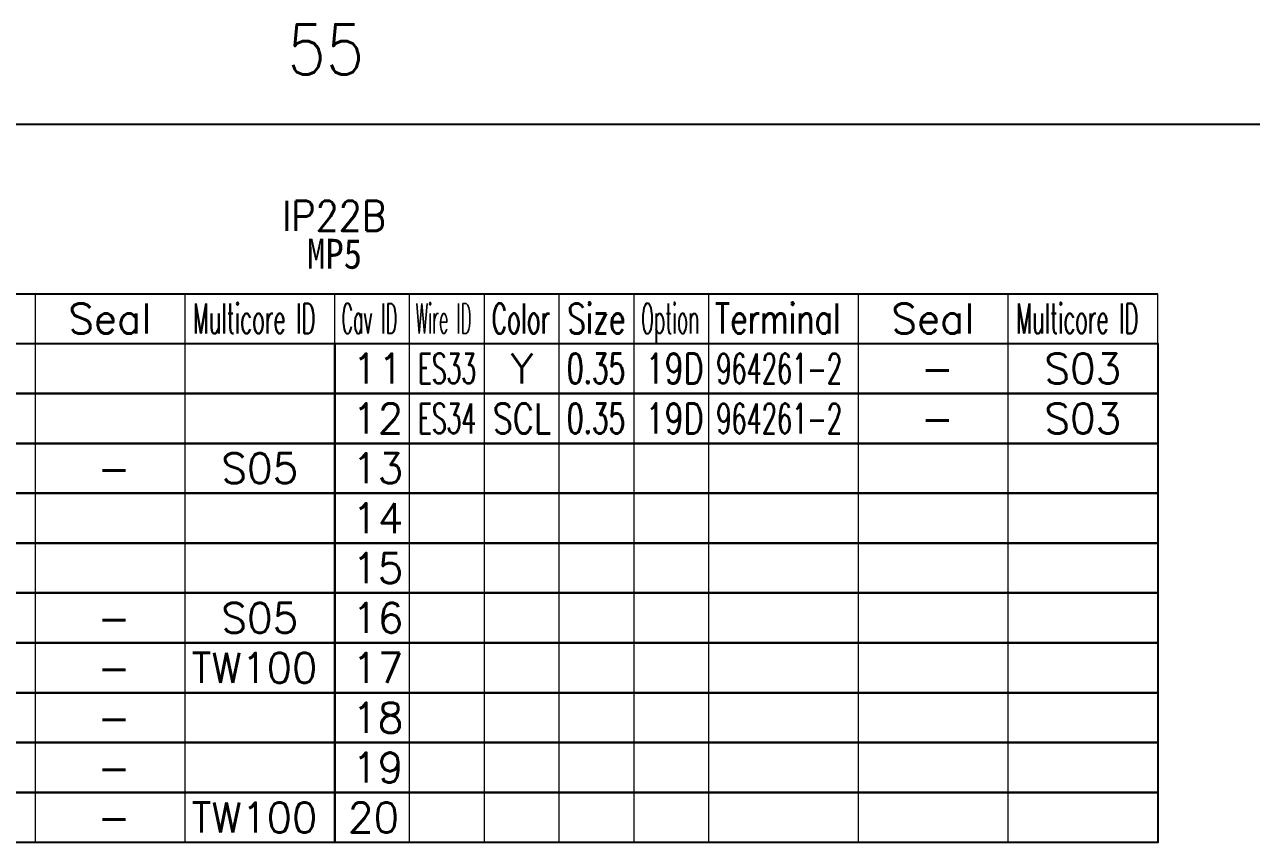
# Model space of a CAD drawing. Header units: inches. Extents: x 47316 to 59086, y 3141 to 11743.
# Drawn here: x 52441 to 52563.9, y 8313.2 to 8395.2 of the extents above; entities that cross this region are included whole.
import ezdxf

# ---------------------------------------------------------------- set-up
doc = ezdxf.new("R2010")
doc.units = ezdxf.units.IN
doc.header["$MEASUREMENT"] = 0
doc.styles.get("Standard").update_dxf_attribs({"font": ''})
doc.styles.get('Standard').set_extended_font_data('SimSun')
doc.linetypes.add('_VH_OTCON', pattern='A,0.0001,[7,VeSys.shx,S=0.1,R=0,X=0,Y=0],-0.4,[7,VeSys.shx,S=0.1,R=0,X=0,Y=0],-0.4,["X",Standard,S=1,R=0,X=-0.5,Y=-0.5],-0.0001,[7,VeSys.shx,S=0.1,R=0,X=0,Y=0],-0.4', length=1.2002)

msp = doc.modelspace()

# ---------------------------------------------------------------- linework, layer by layer
at = {"color": 0, "linetype": '_VH_OTCON', "lineweight": -2, "ltscale": 5}
msp.add_line((52260.18, 8385.16), (52681.73, 8385.16), dxfattribs=at)
at = {"color": 0, "linetype": 'Continuous', "lineweight": -2}
for p, q in [((52389.56, 8368.18), (52554.56, 8368.18)), ((52389.56, 8363.18), (52554.56, 8363.18))]:
    msp.add_line(p, q, dxfattribs=at)
at = {"color": 7, "linetype": 'Continuous', "lineweight": 15}
for p, q in [((52442.06, 8363.18), (52442.06, 8368.18)), ((52457.06, 8363.18), (52457.06, 8368.18)), ((52472.06, 8363.18), (52472.06, 8368.18)), ((52479.56, 8363.18), (52479.56, 8368.18)), ((52487.06, 8363.18), (52487.06, 8368.18)), ((52494.56, 8363.18), (52494.56, 8368.18)), ((52502.06, 8363.18), (52502.06, 8368.18)), ((52509.56, 8363.18), (52509.56, 8368.18)), ((52524.56, 8363.18), (52524.56, 8368.18)), ((52539.56, 8363.18), (52539.56, 8368.18)), ((52554.56, 8363.18), (52554.56, 8368.18))]:
    msp.add_line(p, q, dxfattribs=at)
at = {"color": 102, "linetype": 'Continuous', "lineweight": 15}
for p, q in [((52442.06, 8358.18), (52442.06, 8363.18)), ((52457.06, 8358.18), (52457.06, 8363.18)), ((52479.56, 8358.18), (52479.56, 8363.18)), ((52487.06, 8358.18), (52487.06, 8363.18)), ((52494.56, 8358.18), (52494.56, 8363.18)), ((52502.06, 8358.18), (52502.06, 8363.18)), ((52509.56, 8358.18), (52509.56, 8363.18)), ((52524.56, 8358.18), (52524.56, 8363.18)), ((52539.56, 8358.18), (52539.56, 8363.18)), ((52442.06, 8353.18), (52442.06, 8358.18)), ((52457.06, 8353.18), (52457.06, 8358.18)), ((52479.56, 8353.18), (52479.56, 8358.18)), ((52487.06, 8353.18), (52487.06, 8358.18)), ((52494.56, 8353.18), (52494.56, 8358.18)), ((52502.06, 8353.18), (52502.06, 8358.18)), ((52509.56, 8353.18), (52509.56, 8358.18)), ((52524.56, 8353.18), (52524.56, 8358.18)), ((52539.56, 8353.18), (52539.56, 8358.18)), ((52442.06, 8348.18), (52442.06, 8353.18)), ((52457.06, 8348.18), (52457.06, 8353.18)), ((52479.56, 8348.18), (52479.56, 8353.18)), ((52487.06, 8348.18), (52487.06, 8353.18)), ((52494.56, 8348.18), (52494.56, 8353.18)), ((52502.06, 8348.18), (52502.06, 8353.18)), ((52509.56, 8348.18), (52509.56, 8353.18)), ((52524.56, 8348.18), (52524.56, 8353.18)), ((52539.56, 8348.18), (52539.56, 8353.18)), ((52442.06, 8343.18), (52442.06, 8348.18)), ((52457.06, 8343.18), (52457.06, 8348.18)), ((52479.56, 8343.18), (52479.56, 8348.18)), ((52487.06, 8343.18), (52487.06, 8348.18)), ((52494.56, 8343.18), (52494.56, 8348.18)), ((52502.06, 8343.18), (52502.06, 8348.18)), ((52509.56, 8343.18), (52509.56, 8348.18)), ((52524.56, 8343.18), (52524.56, 8348.18)), ((52539.56, 8343.18), (52539.56, 8348.18)), ((52442.06, 8338.18), (52442.06, 8343.18)), ((52457.06, 8338.18), (52457.06, 8343.18)), ((52479.56, 8338.18), (52479.56, 8343.18)), ((52487.06, 8338.18), (52487.06, 8343.18)), ((52494.56, 8338.18), (52494.56, 8343.18)), ((52502.06, 8338.18), (52502.06, 8343.18)), ((52509.56, 8338.18), (52509.56, 8343.18)), ((52524.56, 8338.18), (52524.56, 8343.18)), ((52539.56, 8338.18), (52539.56, 8343.18)), ((52442.06, 8333.18), (52442.06, 8338.18)), ((52457.06, 8333.18), (52457.06, 8338.18)), ((52479.56, 8333.18), (52479.56, 8338.18)), ((52487.06, 8333.18), (52487.06, 8338.18)), ((52494.56, 8333.18), (52494.56, 8338.18)), ((52502.06, 8333.18), (52502.06, 8338.18)), ((52509.56, 8333.18), (52509.56, 8338.18)), ((52524.56, 8333.18), (52524.56, 8338.18)), ((52539.56, 8333.18), (52539.56, 8338.18)), ((52442.06, 8328.18), (52442.06, 8333.18)), ((52457.06, 8328.18), (52457.06, 8333.18)), ((52479.56, 8328.18), (52479.56, 8333.18)), ((52487.06, 8328.18), (52487.06, 8333.18)), ((52494.56, 8328.18), (52494.56, 8333.18)), ((52502.06, 8328.18), (52502.06, 8333.18)), ((52509.56, 8328.18), (52509.56, 8333.18)), ((52524.56, 8328.18), (52524.56, 8333.18)), ((52539.56, 8328.18), (52539.56, 8333.18)), ((52442.06, 8323.18), (52442.06, 8328.18)), ((52457.06, 8323.18), (52457.06, 8328.18)), ((52479.56, 8323.18), (52479.56, 8328.18)), ((52487.06, 8323.18), (52487.06, 8328.18)), ((52494.56, 8323.18), (52494.56, 8328.18)), ((52502.06, 8323.18), (52502.06, 8328.18)), ((52509.56, 8323.18), (52509.56, 8328.18)), ((52524.56, 8323.18), (52524.56, 8328.18)), ((52539.56, 8323.18), (52539.56, 8328.18)), ((52442.06, 8318.18), (52442.06, 8323.18)), ((52457.06, 8318.18), (52457.06, 8323.18)), ((52479.56, 8318.18), (52479.56, 8323.18)), ((52487.06, 8318.18), (52487.06, 8323.18)), ((52494.56, 8318.18), (52494.56, 8323.18)), ((52502.06, 8318.18), (52502.06, 8323.18)), ((52509.56, 8318.18), (52509.56, 8323.18)), ((52524.56, 8318.18), (52524.56, 8323.18)), ((52539.56, 8318.18), (52539.56, 8323.18)), ((52442.06, 8313.18), (52442.06, 8318.18)), ((52457.06, 8313.18), (52457.06, 8318.18)), ((52479.56, 8313.18), (52479.56, 8318.18)), ((52487.06, 8313.18), (52487.06, 8318.18)), ((52494.56, 8313.18), (52494.56, 8318.18)), ((52502.06, 8313.18), (52502.06, 8318.18)), ((52509.56, 8313.18), (52509.56, 8318.18)), ((52524.56, 8313.18), (52524.56, 8318.18)), ((52539.56, 8313.18), (52539.56, 8318.18))]:
    msp.add_line(p, q, dxfattribs=at)
at = {"color": 0, "linetype": 'Continuous', "lineweight": -2}
for points in [[(52389.56, 8358.18), (52389.56, 8363.18), (52472.06, 8363.18), (52472.06, 8358.18)], [(52472.06, 8358.18), (52472.06, 8363.18), (52554.56, 8363.18), (52554.56, 8358.18)], [(52389.56, 8353.18), (52389.56, 8358.18), (52472.06, 8358.18), (52472.06, 8353.18)], [(52472.06, 8353.18), (52472.06, 8358.18), (52554.56, 8358.18), (52554.56, 8353.18)], [(52389.56, 8348.18), (52389.56, 8353.18), (52472.06, 8353.18), (52472.06, 8348.18)], [(52472.06, 8348.18), (52472.06, 8353.18), (52554.56, 8353.18), (52554.56, 8348.18)], [(52389.56, 8343.18), (52389.56, 8348.18), (52472.06, 8348.18), (52472.06, 8343.18)], [(52472.06, 8343.18), (52472.06, 8348.18), (52554.56, 8348.18), (52554.56, 8343.18)], [(52389.56, 8338.18), (52389.56, 8343.18), (52472.06, 8343.18), (52472.06, 8338.18)], [(52472.06, 8338.18), (52472.06, 8343.18), (52554.56, 8343.18), (52554.56, 8338.18)], [(52389.56, 8333.18), (52389.56, 8338.18), (52472.06, 8338.18), (52472.06, 8333.18)], [(52472.06, 8333.18), (52472.06, 8338.18), (52554.56, 8338.18), (52554.56, 8333.18)], [(52389.56, 8328.18), (52389.56, 8333.18), (52472.06, 8333.18), (52472.06, 8328.18)], [(52472.06, 8328.18), (52472.06, 8333.18), (52554.56, 8333.18), (52554.56, 8328.18)], [(52389.56, 8323.18), (52389.56, 8328.18), (52472.06, 8328.18), (52472.06, 8323.18)], [(52472.06, 8323.18), (52472.06, 8328.18), (52554.56, 8328.18), (52554.56, 8323.18)], [(52389.56, 8318.18), (52389.56, 8323.18), (52472.06, 8323.18), (52472.06, 8318.18)], [(52472.06, 8318.18), (52472.06, 8323.18), (52554.56, 8323.18), (52554.56, 8318.18)], [(52389.56, 8313.18), (52389.56, 8318.18), (52472.06, 8318.18), (52472.06, 8313.18)], [(52472.06, 8313.18), (52472.06, 8318.18), (52554.56, 8318.18), (52554.56, 8313.18)]]:
    msp.add_lwpolyline(points, close=True, dxfattribs=at)

# ---------------------------------------------------------------- texts
at = {"color": 7, "linetype": '_VH_OTCON', "lineweight": 18, "ltscale": 5, "insert": (52467.31, 8395.16), "char_height": 5, "width": 8.5714, "attachment_point": 1}
msp.add_mtext('\\Fromans.shx;\\W0.9000000000;\\T1.0000000000;\\o\\l55', dxfattribs=at)
at = {"color": 6, "linetype": 'Continuous', "lineweight": 20, "char_height": 3, "attachment_point": 1}
for s, insert, width in [('\\Fromans.shx;\\W0.9000000000;\\T1.0000000000;\\o\\lIP22B', (52466.79, 8377.49), 11.5714), ('\\f黑体|b0|i0|c1|p0;\\W0.9000000000;\\T1.0000000000;\\o\\lMP5', (52469.29, 8373.68), 5.8247)]:
    msp.add_mtext(s, dxfattribs=dict(at, insert=insert, width=width))
at = {"color": 7, "linetype": 'Continuous', "lineweight": 15, "char_height": 3, "attachment_point": 1}
for s, insert, width in [('\\Fromans.shx;\\W1.0000000000;\\T1.0000000000;\\o\\lSeal', (52445.35, 8367.18), 9.2857), ('\\Fromans.shx;\\W0.5185185185;\\T1.0000000000;\\o\\lMulticore ID', (52457.86, 8367.18), 14), ('\\Fromans.shx;\\W0.4292452830;\\T1.0000000000;\\o\\lCav ID', (52472.74, 8367.18), 6.5), ('\\Fromans.shx;\\W0.4026548673;\\T1.0000000000;\\o\\lWire ID', (52480.18, 8367.18), 6.5), ('\\Fromans.shx;\\W0.5687500000;\\T1.0000000000;\\o\\lColor', (52487.8, 8367.18), 6.5), ('\\Fromans.shx;\\W0.7222222222;\\T1.0000000000;\\o\\lSize', (52495.37, 8367.18), 6.5), ('\\Fromans.shx;\\W0.4595959596;\\T1.0000000000;\\o\\lOption', (52502.76, 8367.18), 6.5), ('\\Fromans.shx;\\W0.7480916031;\\T1.0000000000;\\o\\lTerminal', (52510.17, 8367.18), 14), ('\\Fromans.shx;\\W1.0000000000;\\T1.0000000000;\\o\\lSeal', (52527.85, 8367.18), 9.2857), ('\\Fromans.shx;\\W0.5185185185;\\T1.0000000000;\\o\\lMulticore ID', (52540.36, 8367.18), 14), ('\\Fromans.shx;\\W1.0000000000;\\T1.0000000000;\\o\\l11', (52473.81, 8362.18), 5.7143), ('\\Fromans.shx;\\W1.0000000000;\\T1.0000000000;\\o\\l12', (52473.81, 8357.18), 5.7143), ('\\Fromans.shx;\\W1.0000000000;\\T1.0000000000;\\o\\l13', (52473.81, 8352.18), 5.7143), ('\\Fromans.shx;\\W1.0000000000;\\T1.0000000000;\\o\\l14', (52473.81, 8347.18), 5.7143), ('\\Fromans.shx;\\W1.0000000000;\\T1.0000000000;\\o\\l15', (52473.81, 8342.18), 5.7143), ('\\Fromans.shx;\\W1.0000000000;\\T1.0000000000;\\o\\l16', (52473.81, 8337.18), 5.7143), ('\\Fromans.shx;\\W1.0000000000;\\T1.0000000000;\\o\\l17', (52473.81, 8332.18), 5.7143), ('\\Fromans.shx;\\W1.0000000000;\\T1.0000000000;\\o\\l18', (52473.81, 8327.18), 5.7143), ('\\Fromans.shx;\\W1.0000000000;\\T1.0000000000;\\o\\l19', (52473.81, 8322.18), 5.7143), ('\\Fromans.shx;\\W1.0000000000;\\T1.0000000000;\\o\\l20', (52473.38, 8317.18), 5.7143)]:
    msp.add_mtext(s, dxfattribs=dict(at, insert=insert, width=width))
at = {"color": 21, "linetype": 'Continuous', "lineweight": 15, "char_height": 3, "attachment_point": 1}
for s, insert, width in [('\\Fromans.shx;\\W0.5759493671;\\T1.0000000000;\\o\\lES33', (52480.39, 8362.18), 6.5), ('\\Fromans.shx;\\W0.6500000000;\\T1.0000000000;\\o\\l0.35', (52495.34, 8362.18), 6.5), ('\\Fromans.shx;\\W0.5903614458;\\T1.0000000000;\\o\\l964261-2', (52510.31, 8362.18), 14), ('\\Fromans.shx;\\W1.0000000000;\\T1.0000000000;\\o\\lS03', (52543.2, 8362.18), 8.5714), ('\\Fromans.shx;\\W0.5759493671;\\T1.0000000000;\\o\\lES34', (52480.39, 8357.18), 6.5), ('\\Fromans.shx;\\W0.6500000000;\\T1.0000000000;\\o\\l0.35', (52495.34, 8357.18), 6.5), ('\\Fromans.shx;\\W0.5903614458;\\T1.0000000000;\\o\\l964261-2', (52510.31, 8357.18), 14), ('\\Fromans.shx;\\W1.0000000000;\\T1.0000000000;\\o\\lS03', (52543.2, 8357.18), 8.5714), ('\\Fromans.shx;\\W1.0000000000;\\T1.0000000000;\\o\\lS05', (52460.7, 8352.18), 8.5714), ('\\Fromans.shx;\\W1.0000000000;\\T1.0000000000;\\o\\lS05', (52460.7, 8337.18), 8.5714), ('\\Fromans.shx;\\W0.9800000000;\\T1.0000000000;\\o\\lTW100', (52457.7, 8332.18), 14), ('\\Fromans.shx;\\W0.9800000000;\\T1.0000000000;\\o\\lTW100', (52457.7, 8317.18), 14)]:
    msp.add_mtext(s, dxfattribs=dict(at, insert=insert, width=width))
at = {"color": 140, "linetype": 'Continuous', "lineweight": 15, "char_height": 3, "attachment_point": 1}
for s, insert, width in [('\\Fromans.shx;\\W1.0000000000;\\T1.0000000000;\\o\\lY', (52489.67, 8362.18), 2.5714), ('\\Fromans.shx;\\W0.7459016393;\\T1.0000000000;\\o\\l19D', (52503.2, 8362.18), 6.5), ('\\Fromans.shx;\\W1.0000000000;\\T1.0000000000;\\o\\l-', (52530.78, 8362.18), 3.7143), ('\\Fromans.shx;\\W0.7844827586;\\T1.0000000000;\\o\\lSCL', (52487.9, 8357.18), 6.5), ('\\Fromans.shx;\\W0.7459016393;\\T1.0000000000;\\o\\l19D', (52503.2, 8357.18), 6.5), ('\\Fromans.shx;\\W1.0000000000;\\T1.0000000000;\\o\\l-', (52530.78, 8357.18), 3.7143), ('\\Fromans.shx;\\W1.0000000000;\\T1.0000000000;\\o\\l-', (52448.28, 8352.18), 3.7143), ('\\Fromans.shx;\\W1.0000000000;\\T1.0000000000;\\o\\l-', (52448.28, 8337.18), 3.7143), ('\\Fromans.shx;\\W1.0000000000;\\T1.0000000000;\\o\\l-', (52448.28, 8332.18), 3.7143), ('\\Fromans.shx;\\W1.0000000000;\\T1.0000000000;\\o\\l-', (52448.28, 8327.18), 3.7143), ('\\Fromans.shx;\\W1.0000000000;\\T1.0000000000;\\o\\l-', (52448.28, 8322.18), 3.7143), ('\\Fromans.shx;\\W1.0000000000;\\T1.0000000000;\\o\\l-', (52448.28, 8317.18), 3.7143)]:
    msp.add_mtext(s, dxfattribs=dict(at, insert=insert, width=width))

doc.saveas('drawing.dxf')
